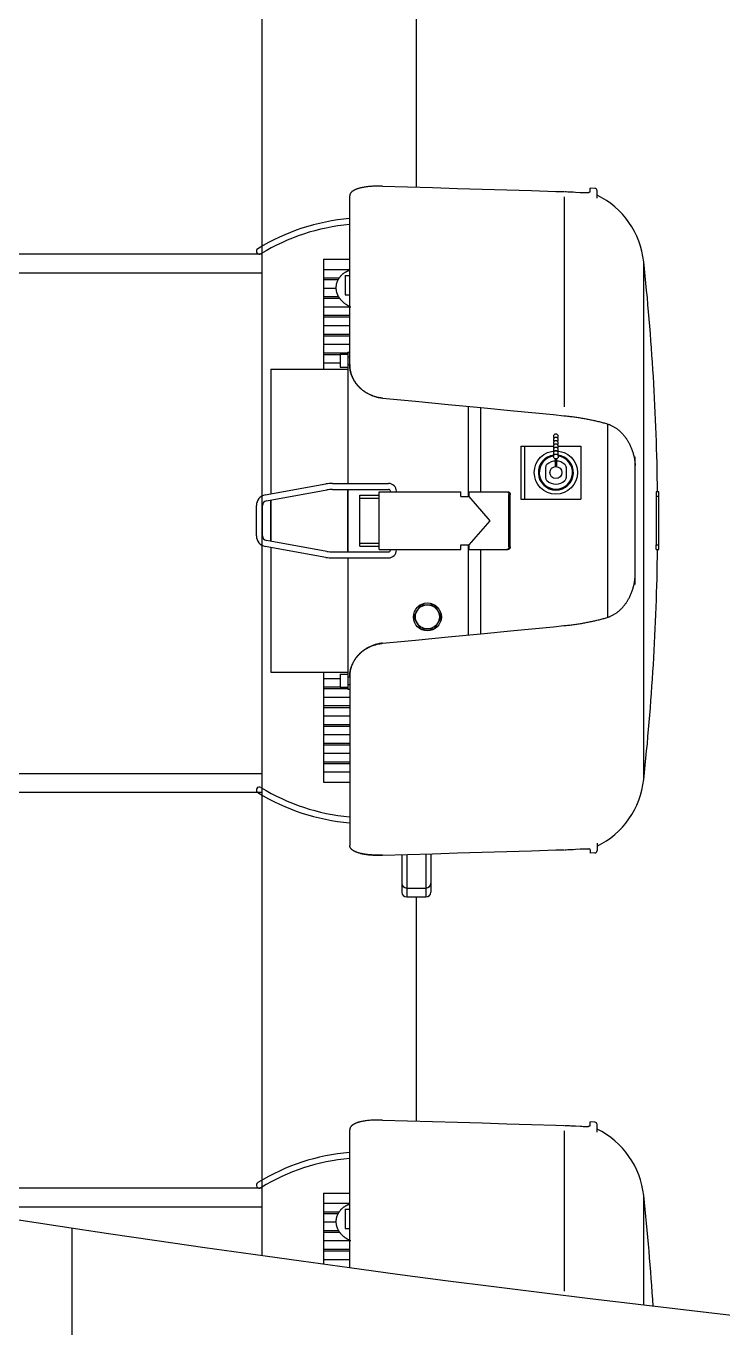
# Model space of a CAD drawing. Header units: millimetres. Extents: x -139278 to 641613, y -260926 to 217780.
# Drawn here: x 135271 to 135565, y 6584 to 7132 of the extents above; entities that cross this region are included whole.
import ezdxf

# ---------------------------------------------------------------- set-up
doc = ezdxf.new("R2010")
doc.units = ezdxf.units.MM

msp = doc.modelspace()

# ---------------------------------------------------------------- linework, layer by layer
for p, q in [((135370.465, 6614.167), (135370.465, 7531.408)), ((135290.571, 5312.264), (135290.571, 6625.777))]:
    msp.add_line(p, q)
at = {"ltscale": 4}
for p, q in [((135435.451, 7175.37), (135435.451, 7064.447)), ((135407.385, 6989.723), (135407.385, 7060.738)), ((135497.82, 6971.873), (135497.82, 7060.352)), ((135510.616, 7063.949), (135508.739, 7064.048)), ((135508.739, 7062.705), (135508.739, 7064.048)), ((135511.577, 7059.758), (135511.577, 7062.937)), ((135256.165, 7036.359), (135370.465, 7036.359)), ((135396.43, 7034.113), (135407.385, 7034.113)), ((135396.43, 7034.113), (135396.43, 6987.783)), ((135531.231, 6923.93), (135531.231, 7033.012)), ((135256.165, 7028.359), (135370.465, 7028.359)), ((135396.43, 7029.813), (135407.385, 7029.813)), ((135405.552, 7027.253), (135407.385, 7027.253)), ((135405.552, 7027.253), (135405.552, 7019.145)), ((135396.43, 7026.229), (135402.997, 7026.229)), ((135396.43, 7025.512), (135402.54, 7025.512)), ((135396.43, 7021.929), (135401.598, 7021.929)), ((135396.43, 7018.346), (135402.665, 7018.346)), ((135396.43, 7017.629), (135403.138, 7017.629)), ((135405.552, 7019.145), (135407.385, 7019.145)), ((135396.43, 7014.046), (135407.877, 7014.046)), ((135396.43, 7010.462), (135407.385, 7010.462)), ((135396.43, 7009.745), (135407.385, 7009.745)), ((135396.43, 7006.162), (135407.385, 7006.162)), ((135396.43, 7002.579), (135407.385, 7002.579)), ((135396.43, 7001.862), (135407.385, 7001.862)), ((135396.43, 6998.278), (135407.385, 6998.278)), ((135396.43, 6994.695), (135406.565, 6994.695)), ((135403.38, 6994.118), (135403.38, 6988.543)), ((135403.38, 6994.118), (135406.565, 6994.118)), ((135406.565, 6994.878), (135407.385, 6994.878)), ((135406.565, 6994.878), (135406.565, 6987.783)), ((135406.565, 6994.118), (135406.565, 6988.543)), ((135396.43, 6993.978), (135403.38, 6993.978)), ((135396.43, 6990.395), (135403.38, 6990.395)), ((135403.38, 6988.543), (135406.565, 6988.543)), ((135406.565, 6992.952), (135407.385, 6992.952)), ((135406.565, 6989.709), (135407.385, 6989.709)), ((135374.132, 6987.783), (135406.565, 6987.783)), ((135374.132, 6987.783), (135374.132, 6935.212)), ((135406.565, 6987.783), (135406.565, 6939.638)), ((135457.242, 6972.107), (135457.242, 6934.115)), ((135462.525, 6971.593), (135462.525, 6936.142)), ((135516.028, 6964.654), (135516.028, 6883.268)), ((135479.524, 6955.349), (135493.235, 6955.349)), ((135479.524, 6955.349), (135479.524, 6933.051)), ((135480.959, 6955.349), (135480.959, 6933.051)), ((135495.238, 6955.349), (135504.776, 6955.349)), ((135504.776, 6955.349), (135504.776, 6933.051)), ((135527.591, 6923.93), (135527.591, 6950.801)), ((135489.929, 6946.435), (135489.929, 6941.966)), ((135493.983, 6949.983), (135493.983, 6946.722)), ((135494.49, 6949.983), (135494.49, 6946.722)), ((135498.544, 6946.435), (135498.544, 6941.966)), ((135371.859, 6934.803), (135397.36, 6939.39)), ((135400.141, 6939.638), (135423.748, 6939.638)), ((135372.308, 6932.309), (135397.808, 6936.896)), ((135400.141, 6937.104), (135423.748, 6937.104)), ((135406.565, 6910.755), (135406.565, 6937.104)), ((135406.565, 6937.104), (135406.565, 6910.755)), ((135411.638, 6934.672), (135419.745, 6934.672)), ((135411.638, 6913.187), (135411.638, 6934.672)), ((135419.745, 6911.718), (135419.745, 6936.142)), ((135419.745, 6936.142), (135454.202, 6936.142)), ((135424.559, 6936.142), (135424.559, 6936.294)), ((135427.093, 6936.142), (135427.093, 6936.294)), ((135454.202, 6934.115), (135454.202, 6936.142)), ((135454.202, 6934.115), (135457.749, 6934.115)), ((135457.749, 6934.115), (135457.749, 6936.142)), ((135457.749, 6936.142), (135474.05, 6936.142)), ((135466.528, 6923.93), (135457.749, 6934.115)), ((135474.478, 6912.934), (135474.478, 6934.925)), ((135474.978, 6912.934), (135474.978, 6934.925)), ((135537.625, 6934.065), (135536.446, 6934.086)), ((135537.625, 6936.092), (135536.492, 6936.112)), ((135537.625, 6911.767), (135537.625, 6936.092)), ((135368.106, 6917.545), (135368.106, 6930.314)), ((135370.64, 6917.545), (135370.64, 6930.314)), ((135374.132, 6915.222), (135374.132, 6932.637)), ((135374.132, 6932.637), (135374.132, 6915.222)), ((135411.638, 6933.456), (135419.745, 6933.456)), ((135479.524, 6933.051), (135504.776, 6933.051)), ((135457.749, 6913.744), (135466.528, 6923.93)), ((135527.591, 6897.058), (135527.591, 6923.93)), ((135531.231, 6814.847), (135531.231, 6923.93)), ((135397.36, 6908.469), (135371.859, 6913.056)), ((135397.808, 6910.963), (135372.308, 6915.55)), ((135374.132, 6912.648), (135374.132, 6860.076)), ((135411.638, 6914.403), (135419.745, 6914.403)), ((135411.638, 6913.187), (135419.745, 6913.187)), ((135419.745, 6911.718), (135454.202, 6911.718)), ((135424.559, 6911.566), (135424.559, 6911.718)), ((135427.093, 6911.566), (135427.093, 6911.718)), ((135454.202, 6913.744), (135457.749, 6913.744)), ((135454.202, 6911.718), (135454.202, 6913.744)), ((135457.242, 6913.744), (135457.242, 6875.809)), ((135457.749, 6911.718), (135457.749, 6913.744)), ((135457.749, 6911.718), (135474.05, 6911.718)), ((135462.525, 6911.718), (135462.525, 6876.324)), ((135536.446, 6913.773), (135537.625, 6913.794)), ((135536.492, 6911.747), (135537.625, 6911.767)), ((135400.141, 6910.755), (135423.748, 6910.755)), ((135400.141, 6908.221), (135423.748, 6908.221)), ((135406.565, 6908.221), (135406.565, 6860.076)), ((135437.188, 6888.456), (135434.262, 6883.388)), ((135437.188, 6888.456), (135443.039, 6888.456)), ((135443.039, 6888.456), (135445.965, 6883.388)), ((135434.262, 6883.388), (135437.188, 6878.32)), ((135445.965, 6883.388), (135443.039, 6878.32)), ((135437.188, 6878.32), (135443.039, 6878.32)), ((135374.132, 6860.076), (135406.565, 6860.076)), ((135396.43, 6860.076), (135396.43, 6813.746)), ((135396.43, 6857.464), (135403.38, 6857.464)), ((135403.38, 6859.316), (135403.38, 6853.742)), ((135403.38, 6859.316), (135406.565, 6859.316)), ((135406.565, 6860.076), (135406.565, 6852.981)), ((135406.565, 6859.316), (135406.565, 6853.742)), ((135406.565, 6858.151), (135407.385, 6858.151)), ((135407.385, 6858.136), (135407.385, 6787.121)), ((135396.43, 6853.881), (135403.38, 6853.881)), ((135396.43, 6853.164), (135406.565, 6853.164)), ((135403.38, 6853.742), (135406.565, 6853.742)), ((135406.565, 6854.907), (135407.385, 6854.907)), ((135406.565, 6852.981), (135407.385, 6852.981)), ((135396.43, 6849.581), (135407.385, 6849.581)), ((135396.43, 6845.997), (135407.385, 6845.997)), ((135396.43, 6845.281), (135407.385, 6845.281)), ((135396.43, 6841.697), (135407.385, 6841.697)), ((135396.43, 6838.114), (135407.385, 6838.114)), ((135396.43, 6837.397), (135407.385, 6837.397)), ((135396.43, 6833.814), (135407.385, 6833.814)), ((135396.43, 6830.23), (135407.385, 6830.23)), ((135396.43, 6829.514), (135407.385, 6829.514)), ((135396.43, 6825.93), (135407.385, 6825.93)), ((135396.43, 6822.347), (135407.385, 6822.347)), ((135396.43, 6821.63), (135407.385, 6821.63)), ((135256.165, 6817.469), (135370.465, 6817.469)), ((135396.43, 6818.047), (135407.385, 6818.047)), ((135396.43, 6813.746), (135407.385, 6813.746)), ((135256.165, 6809.469), (135370.465, 6809.469)), ((135511.577, 6788.101), (135511.577, 6784.922)), ((135429.37, 6783.239), (135429.37, 6767.397)), ((135431.397, 6783.296), (135431.397, 6765.37)), ((135439.505, 6783.528), (135439.505, 6765.37)), ((135441.532, 6783.586), (135441.532, 6767.397)), ((135508.739, 6785.154), (135508.739, 6783.811)), ((135510.616, 6783.91), (135508.739, 6783.811)), ((135431.397, 6769.143), (135439.505, 6769.143)), ((135431.397, 6765.37), (135439.505, 6765.37)), ((135435.451, 6765.37), (135435.451, 6670.979)), ((135508.739, 6669.237), (135508.739, 6670.58)), ((135510.616, 6670.481), (135508.739, 6670.58)), ((135407.385, 6609.078), (135407.385, 6667.27)), ((135497.82, 6599.273), (135497.82, 6666.884)), ((135511.577, 6666.29), (135511.577, 6669.469)), ((135256.165, 6642.891), (135370.465, 6642.891)), ((135396.43, 6640.645), (135396.43, 6610.569)), ((135396.43, 6640.645), (135407.385, 6640.645)), ((135531.231, 6593.355), (135531.231, 6639.544)), ((135256.165, 6634.891), (135370.465, 6634.891)), ((135396.43, 6636.344), (135407.385, 6636.344)), ((135396.43, 6632.761), (135402.997, 6632.761)), ((135396.43, 6632.044), (135402.54, 6632.044)), ((135405.552, 6633.785), (135405.552, 6625.677)), ((135405.552, 6633.785), (135407.385, 6633.785)), ((135396.43, 6628.461), (135401.598, 6628.461)), ((135396.43, 6624.877), (135402.665, 6624.877)), ((135396.43, 6624.161), (135403.138, 6624.161)), ((135405.552, 6625.677), (135407.385, 6625.677)), ((135396.43, 6620.577), (135407.877, 6620.577)), ((135396.43, 6616.994), (135407.385, 6616.994)), ((135396.43, 6616.277), (135407.385, 6616.277)), ((135396.43, 6612.694), (135407.385, 6612.694))]:
    msp.add_line(p, q, dxfattribs=at)
for points in [[(135421.263, 7064.848), (135420.743, 7064.86), (135420.225, 7064.867), (135419.71, 7064.869), (135419.198, 7064.866), (135418.691, 7064.858), (135418.188, 7064.845), (135417.69, 7064.827), (135417.198, 7064.804), (135416.712, 7064.776), (135416.233, 7064.743), (135415.761, 7064.704), (135415.298, 7064.66), (135414.843, 7064.611), (135414.398, 7064.556), (135413.962, 7064.496), (135413.536, 7064.431), (135413.121, 7064.36), (135412.717, 7064.285), (135412.325, 7064.203), (135411.945, 7064.117), (135411.731, 7064.064), (135411.52, 7064.009), (135411.314, 7063.953), (135411.113, 7063.895), (135410.916, 7063.835), (135410.724, 7063.774), (135410.537, 7063.71), (135410.354, 7063.645), (135410.176, 7063.578), (135410.004, 7063.509), (135409.836, 7063.439), (135409.674, 7063.367), (135409.516, 7063.293), (135409.364, 7063.218), (135409.217, 7063.141), (135409.076, 7063.062), (135408.939, 7062.981), (135408.809, 7062.899), (135408.684, 7062.816), (135408.564, 7062.73), (135408.45, 7062.644), (135408.342, 7062.555), (135408.239, 7062.466), (135408.142, 7062.374), (135408.05, 7062.282), (135407.965, 7062.187), (135407.885, 7062.092), (135407.811, 7061.995), (135407.743, 7061.897), (135407.681, 7061.797), (135407.625, 7061.696), (135407.574, 7061.594), (135407.53, 7061.491), (135407.491, 7061.387), (135407.459, 7061.281), (135407.432, 7061.175), (135407.411, 7061.067), (135407.396, 7060.958), (135407.387, 7060.849), (135407.385, 7060.738)], [(135421.263, 7064.848), (135431.795, 7064.552), (135442.291, 7064.252), (135452.75, 7063.947), (135463.171, 7063.639), (135473.555, 7063.326), (135483.901, 7063.008), (135494.209, 7062.687), (135497.636, 7062.579)], [(135497.9, 7062.571), (135498.588, 7062.551), (135499.268, 7062.527), (135499.939, 7062.5), (135500.598, 7062.471), (135501.56, 7062.423), (135502.483, 7062.373), (135504.453, 7062.259), (135505.206, 7062.217), (135505.673, 7062.194), (135506.112, 7062.176), (135506.521, 7062.164), (135506.807, 7062.158), (135507.075, 7062.157), (135507.325, 7062.16), (135507.556, 7062.168), (135507.699, 7062.176), (135507.833, 7062.186), (135507.959, 7062.198), (135508.075, 7062.213)], [(135508.633, 7062.479), (135508.598, 7062.445), (135508.559, 7062.412), (135508.515, 7062.379), (135508.466, 7062.348), (135508.412, 7062.318), (135508.354, 7062.291), (135508.291, 7062.266), (135508.224, 7062.245), (135508.152, 7062.227), (135508.075, 7062.213)], [(135508.633, 7062.479), (135508.671, 7062.525), (135508.701, 7062.57), (135508.722, 7062.615), (135508.729, 7062.638), (135508.735, 7062.66), (135508.738, 7062.683), (135508.739, 7062.705)], [(135407.385, 7029.365), (135407.314, 7029.345), (135407.165, 7029.3), (135407.016, 7029.253), (135406.869, 7029.202), (135406.723, 7029.148), (135406.577, 7029.09), (135406.433, 7029.03), (135406.29, 7028.967), (135406.148, 7028.9), (135406.006, 7028.831), (135405.867, 7028.758), (135405.728, 7028.683), (135405.59, 7028.604), (135405.454, 7028.523), (135405.297, 7028.425), (135405.142, 7028.323), (135404.989, 7028.217), (135404.838, 7028.107), (135404.689, 7027.994), (135404.543, 7027.877), (135404.398, 7027.757), (135404.256, 7027.633), (135404.117, 7027.506), (135403.98, 7027.375), (135403.846, 7027.242), (135403.715, 7027.105), (135403.587, 7026.966), (135403.462, 7026.823), (135403.34, 7026.678), (135403.222, 7026.53), (135403.106, 7026.379), (135402.995, 7026.226), (135402.886, 7026.071), (135402.782, 7025.913), (135402.681, 7025.753), (135402.584, 7025.59), (135402.492, 7025.426), (135402.403, 7025.26), (135402.319, 7025.092), (135402.238, 7024.922), (135402.163, 7024.751), (135402.091, 7024.578), (135402.025, 7024.404), (135401.962, 7024.228), (135401.905, 7024.051), (135401.852, 7023.874), (135401.804, 7023.695), (135401.761, 7023.515), (135401.723, 7023.335), (135401.69, 7023.154), (135401.662, 7022.972), (135401.639, 7022.79), (135401.621, 7022.608), (135401.608, 7022.425), (135401.6, 7022.24), (135401.597, 7022.055), (135401.6, 7021.87), (135401.607, 7021.686), (135401.62, 7021.501), (135401.638, 7021.317), (135401.661, 7021.134), (135401.689, 7020.951), (135401.723, 7020.768), (135401.761, 7020.586), (135401.804, 7020.405), (135401.852, 7020.225), (135401.904, 7020.046), (135401.962, 7019.868), (135402.024, 7019.691), (135402.09, 7019.516), (135402.161, 7019.341), (135402.237, 7019.168), (135402.316, 7018.997), (135402.4, 7018.827), (135402.488, 7018.659), (135402.58, 7018.492), (135402.676, 7018.327), (135402.776, 7018.164), (135402.879, 7018.003), (135402.986, 7017.844), (135403.096, 7017.687), (135403.21, 7017.532), (135403.327, 7017.379), (135403.447, 7017.229), (135403.57, 7017.08), (135403.696, 7016.935), (135403.825, 7016.791), (135403.956, 7016.65), (135404.091, 7016.511), (135404.227, 7016.375), (135404.366, 7016.242), (135404.508, 7016.111), (135404.652, 7015.983), (135404.797, 7015.858), (135404.943, 7015.737), (135405.091, 7015.619), (135405.241, 7015.503), (135405.392, 7015.391), (135405.545, 7015.281), (135405.7, 7015.174), (135405.856, 7015.071), (135406.014, 7014.97), (135406.173, 7014.872), (135406.334, 7014.777), (135406.496, 7014.685), (135406.66, 7014.596), (135406.824, 7014.51), (135406.99, 7014.428), (135407.157, 7014.348), (135407.325, 7014.271), (135407.385, 7014.246)], [(135421.253, 6975.555), (135420.899, 6975.593), (135420.546, 6975.638), (135420.195, 6975.691), (135419.845, 6975.752), (135419.496, 6975.819), (135419.15, 6975.894), (135418.805, 6975.976), (135418.463, 6976.065), (135418.123, 6976.161), (135417.786, 6976.265), (135417.452, 6976.375), (135417.12, 6976.493), (135416.792, 6976.617), (135416.466, 6976.748), (135416.145, 6976.886), (135415.826, 6977.03), (135415.512, 6977.182), (135415.201, 6977.339), (135414.895, 6977.504), (135414.593, 6977.674), (135414.295, 6977.851), (135414.002, 6978.034), (135413.713, 6978.224), (135413.429, 6978.419), (135413.151, 6978.62), (135412.877, 6978.827), (135412.609, 6979.04), (135412.346, 6979.258), (135412.089, 6979.482), (135411.837, 6979.711), (135411.591, 6979.945), (135411.351, 6980.185), (135411.117, 6980.429), (135410.889, 6980.679), (135410.668, 6980.933), (135410.453, 6981.192), (135410.244, 6981.455), (135410.043, 6981.723), (135409.847, 6981.995), (135409.659, 6982.27), (135409.478, 6982.55), (135409.303, 6982.834), (135409.136, 6983.121), (135408.976, 6983.412), (135408.823, 6983.706), (135408.678, 6984.004), (135408.54, 6984.304), (135408.409, 6984.607), (135408.287, 6984.913), (135408.171, 6985.222), (135408.064, 6985.533), (135407.964, 6985.846), (135407.872, 6986.162), (135407.788, 6986.479), (135407.711, 6986.798), (135407.643, 6987.119), (135407.582, 6987.441), (135407.53, 6987.765), (135407.486, 6988.089), (135407.449, 6988.415), (135407.421, 6988.741), (135407.401, 6989.068), (135407.389, 6989.395), (135407.385, 6989.723)], [(135407.385, 6989.723), (135407.387, 6989.494), (135407.393, 6989.266), (135407.403, 6989.037), (135407.418, 6988.808), (135407.437, 6988.579), (135407.46, 6988.35), (135407.487, 6988.121), (135407.519, 6987.892), (135407.554, 6987.664), (135407.594, 6987.436), (135407.638, 6987.208), (135407.686, 6986.981), (135407.739, 6986.754), (135407.795, 6986.528), (135407.856, 6986.303), (135407.921, 6986.078), (135407.989, 6985.854), (135408.062, 6985.631), (135408.139, 6985.408), (135408.221, 6985.187), (135408.306, 6984.967), (135408.395, 6984.748), (135408.488, 6984.53), (135408.585, 6984.313), (135408.686, 6984.098), (135408.791, 6983.883), (135408.9, 6983.671), (135409.012, 6983.46), (135409.129, 6983.25), (135409.249, 6983.042), (135409.373, 6982.836), (135409.501, 6982.632), (135409.633, 6982.429), (135409.768, 6982.228), (135409.907, 6982.029), (135410.049, 6981.833), (135410.195, 6981.638), (135410.345, 6981.445), (135410.498, 6981.255), (135410.654, 6981.066), (135410.848, 6980.841), (135411.047, 6980.619), (135411.251, 6980.401), (135411.46, 6980.187), (135411.674, 6979.976), (135411.892, 6979.769), (135412.114, 6979.566), (135412.341, 6979.367), (135412.572, 6979.173), (135412.807, 6978.982), (135413.046, 6978.796), (135413.29, 6978.615), (135413.537, 6978.438), (135413.788, 6978.265), (135414.042, 6978.097), (135414.3, 6977.934), (135414.562, 6977.776), (135414.827, 6977.622), (135415.095, 6977.474), (135415.366, 6977.331), (135415.641, 6977.192), (135415.918, 6977.059), (135416.198, 6976.931), (135416.48, 6976.809), (135416.765, 6976.691), (135417.053, 6976.579), (135417.343, 6976.473), (135417.635, 6976.372), (135417.929, 6976.276), (135418.225, 6976.186), (135418.522, 6976.102), (135418.822, 6976.023), (135419.123, 6975.95), (135419.425, 6975.883), (135419.729, 6975.821), (135420.034, 6975.766), (135420.34, 6975.716), (135420.647, 6975.671), (135420.954, 6975.633), (135421.263, 6975.6)], [(135421.263, 6975.6), (135435.07, 6974.262), (135448.877, 6972.921), (135462.683, 6971.578), (135476.489, 6970.231), (135493.231, 6968.594), (135497.634, 6968.163)], [(135497.634, 6968.163), (135498.134, 6968.112), (135498.634, 6968.06), (135499.133, 6968.006), (135499.631, 6967.949), (135500.128, 6967.89), (135500.625, 6967.829), (135501.121, 6967.766), (135501.615, 6967.701), (135502.108, 6967.633), (135502.6, 6967.564), (135503.091, 6967.492), (135503.58, 6967.419), (135504.067, 6967.343), (135504.552, 6967.266), (135505.036, 6967.186), (135505.518, 6967.104), (135505.997, 6967.021), (135506.474, 6966.935), (135506.949, 6966.847), (135507.422, 6966.758), (135507.892, 6966.667), (135508.359, 6966.573), (135508.824, 6966.478), (135509.286, 6966.381), (135509.745, 6966.282), (135510.201, 6966.182), (135510.654, 6966.08), (135511.103, 6965.975), (135511.55, 6965.87), (135511.992, 6965.762), (135512.432, 6965.653), (135512.867, 6965.542), (135513.299, 6965.429), (135513.727, 6965.315), (135514.152, 6965.199), (135514.572, 6965.082), (135514.988, 6964.963), (135515.4, 6964.843), (135515.808, 6964.721), (135516.211, 6964.598)], [(135516.211, 6964.598), (135516.489, 6964.503), (135516.764, 6964.402), (135517.035, 6964.294), (135517.304, 6964.181), (135517.57, 6964.061), (135517.832, 6963.936), (135518.091, 6963.805), (135518.346, 6963.669), (135518.599, 6963.527), (135518.847, 6963.381), (135519.093, 6963.229), (135519.335, 6963.073), (135519.573, 6962.911), (135519.808, 6962.746), (135520.04, 6962.576), (135520.268, 6962.402), (135520.493, 6962.223), (135520.714, 6962.041), (135520.931, 6961.854), (135521.145, 6961.664), (135521.356, 6961.47), (135521.563, 6961.273), (135521.766, 6961.072), (135521.966, 6960.868), (135522.163, 6960.66), (135522.356, 6960.449), (135522.545, 6960.235), (135522.731, 6960.019), (135522.914, 6959.799), (135523.093, 6959.576), (135523.269, 6959.351), (135523.441, 6959.122), (135523.61, 6958.891), (135523.775, 6958.658), (135523.937, 6958.422), (135524.096, 6958.183), (135524.251, 6957.942), (135524.403, 6957.699), (135524.552, 6957.453), (135524.698, 6957.205), (135524.877, 6956.887), (135525.051, 6956.565), (135525.221, 6956.24), (135525.385, 6955.911), (135525.544, 6955.578), (135525.698, 6955.241), (135525.846, 6954.901), (135525.99, 6954.557), (135526.129, 6954.208), (135526.262, 6953.856), (135526.39, 6953.499), (135526.514, 6953.139), (135526.632, 6952.773), (135526.744, 6952.403), (135526.852, 6952.028), (135526.954, 6951.647), (135527.05, 6951.26), (135527.14, 6950.866), (135527.225, 6950.465), (135527.303, 6950.054), (135527.352, 6949.776), (135527.397, 6949.493), (135527.438, 6949.205), (135527.476, 6948.912), (135527.509, 6948.616), (135527.537, 6948.318), (135527.56, 6948.017), (135527.577, 6947.716), (135527.587, 6947.414), (135527.591, 6947.113)], [(135473.55, 6936.142), (135473.595, 6936.14), (135473.641, 6936.136), (135473.686, 6936.128), (135473.731, 6936.118), (135473.775, 6936.105), (135473.819, 6936.089), (135473.862, 6936.07), (135473.905, 6936.049), (135473.947, 6936.025), (135473.987, 6935.998), (135474.027, 6935.969), (135474.065, 6935.937), (135474.103, 6935.902), (135474.139, 6935.866), (135474.173, 6935.827), (135474.206, 6935.785), (135474.237, 6935.742), (135474.267, 6935.697), (135474.295, 6935.65), (135474.322, 6935.601), (135474.346, 6935.551), (135474.368, 6935.499), (135474.389, 6935.445), (135474.407, 6935.391), (135474.424, 6935.335), (135474.438, 6935.278), (135474.45, 6935.221), (135474.46, 6935.163), (135474.468, 6935.104), (135474.474, 6935.045), (135474.477, 6934.985), (135474.478, 6934.925)], [(135474.05, 6936.142), (135474.095, 6936.14), (135474.141, 6936.136), (135474.186, 6936.128), (135474.231, 6936.118), (135474.275, 6936.105), (135474.319, 6936.089), (135474.362, 6936.07), (135474.405, 6936.049), (135474.447, 6936.025), (135474.487, 6935.998), (135474.527, 6935.969), (135474.565, 6935.937), (135474.603, 6935.902), (135474.639, 6935.866), (135474.673, 6935.827), (135474.706, 6935.785), (135474.737, 6935.742), (135474.767, 6935.697), (135474.795, 6935.65), (135474.821, 6935.601), (135474.846, 6935.551), (135474.868, 6935.499), (135474.889, 6935.445), (135474.907, 6935.391), (135474.924, 6935.335), (135474.938, 6935.278), (135474.95, 6935.221), (135474.96, 6935.163), (135474.968, 6935.104), (135474.973, 6935.045), (135474.977, 6934.985), (135474.978, 6934.925)], [(135536.492, 6936.112), (135536.49, 6936.11), (135536.485, 6936.098), (135536.477, 6936.056), (135536.468, 6935.958), (135536.458, 6935.771), (135536.451, 6935.519), (135536.445, 6935.145), (135536.443, 6934.712), (135536.446, 6934.086)], [(135536.446, 6934.086), (135536.464, 6932.055), (135536.478, 6930.023), (135536.488, 6927.992), (135536.494, 6925.961), (135536.497, 6923.93), (135536.494, 6921.898), (135536.488, 6919.867), (135536.478, 6917.836), (135536.464, 6915.804), (135536.446, 6913.773)], [(135474.478, 6912.934), (135474.477, 6912.874), (135474.474, 6912.815), (135474.468, 6912.755), (135474.46, 6912.696), (135474.45, 6912.638), (135474.438, 6912.581), (135474.424, 6912.524), (135474.407, 6912.468), (135474.389, 6912.414), (135474.368, 6912.36), (135474.346, 6912.309), (135474.322, 6912.258), (135474.295, 6912.209), (135474.267, 6912.162), (135474.237, 6912.117), (135474.206, 6912.074), (135474.173, 6912.033), (135474.139, 6911.994), (135474.103, 6911.957), (135474.065, 6911.923), (135474.027, 6911.891), (135473.987, 6911.861), (135473.947, 6911.834), (135473.905, 6911.81), (135473.862, 6911.789), (135473.819, 6911.77), (135473.775, 6911.754), (135473.731, 6911.741), (135473.686, 6911.731), (135473.641, 6911.723), (135473.595, 6911.719), (135473.55, 6911.718)], [(135474.978, 6912.934), (135474.977, 6912.874), (135474.973, 6912.815), (135474.968, 6912.755), (135474.96, 6912.696), (135474.95, 6912.638), (135474.938, 6912.581), (135474.924, 6912.524), (135474.907, 6912.468), (135474.889, 6912.414), (135474.868, 6912.36), (135474.846, 6912.309), (135474.821, 6912.258), (135474.795, 6912.209), (135474.767, 6912.162), (135474.737, 6912.117), (135474.706, 6912.074), (135474.673, 6912.033), (135474.639, 6911.994), (135474.603, 6911.957), (135474.565, 6911.923), (135474.527, 6911.891), (135474.487, 6911.861), (135474.447, 6911.834), (135474.405, 6911.81), (135474.362, 6911.789), (135474.319, 6911.77), (135474.275, 6911.754), (135474.231, 6911.741), (135474.186, 6911.731), (135474.141, 6911.723), (135474.095, 6911.719), (135474.05, 6911.718)], [(135536.492, 6911.747), (135536.49, 6911.749), (135536.485, 6911.761), (135536.477, 6911.803), (135536.468, 6911.901), (135536.458, 6912.088), (135536.451, 6912.34), (135536.445, 6912.714), (135536.443, 6913.147), (135536.446, 6913.773)], [(135516.211, 6883.261), (135516.489, 6883.356), (135516.764, 6883.457), (135517.035, 6883.565), (135517.304, 6883.678), (135517.57, 6883.798), (135517.832, 6883.923), (135518.091, 6884.054), (135518.346, 6884.19), (135518.599, 6884.332), (135518.847, 6884.479), (135519.093, 6884.63), (135519.335, 6884.787), (135519.573, 6884.948), (135519.808, 6885.113), (135520.04, 6885.283), (135520.268, 6885.458), (135520.493, 6885.636), (135520.714, 6885.818), (135520.931, 6886.005), (135521.145, 6886.195), (135521.356, 6886.389), (135521.563, 6886.586), (135521.766, 6886.787), (135521.966, 6886.991), (135522.163, 6887.199), (135522.356, 6887.41), (135522.545, 6887.624), (135522.731, 6887.84), (135522.914, 6888.06), (135523.093, 6888.283), (135523.269, 6888.509), (135523.441, 6888.737), (135523.61, 6888.968), (135523.775, 6889.201), (135523.937, 6889.437), (135524.096, 6889.676), (135524.251, 6889.917), (135524.403, 6890.16), (135524.552, 6890.406), (135524.698, 6890.654), (135524.877, 6890.972), (135525.051, 6891.294), (135525.221, 6891.619), (135525.385, 6891.948), (135525.544, 6892.281), (135525.698, 6892.618), (135525.846, 6892.958), (135525.99, 6893.303), (135526.129, 6893.651), (135526.262, 6894.003), (135526.39, 6894.36), (135526.514, 6894.72), (135526.632, 6895.086), (135526.744, 6895.456), (135526.852, 6895.831), (135526.954, 6896.212), (135527.05, 6896.599), (135527.14, 6896.993), (135527.225, 6897.394), (135527.303, 6897.805), (135527.352, 6898.083), (135527.397, 6898.366), (135527.438, 6898.654), (135527.476, 6898.947), (135527.509, 6899.243), (135527.537, 6899.541), (135527.56, 6899.842), (135527.577, 6900.143), (135527.587, 6900.445), (135527.591, 6900.746)], [(135421.263, 6872.259), (135435.07, 6873.597), (135448.877, 6874.938), (135462.683, 6876.281), (135476.489, 6877.628), (135493.231, 6879.265), (135497.634, 6879.696)], [(135497.634, 6879.696), (135497.628, 6879.731), (135497.625, 6879.739), (135497.624, 6879.742)], [(135497.634, 6879.696), (135498.134, 6879.747), (135498.634, 6879.799), (135499.133, 6879.853), (135499.631, 6879.91), (135500.128, 6879.969), (135500.625, 6880.03), (135501.121, 6880.093), (135501.615, 6880.158), (135502.108, 6880.226), (135502.6, 6880.295), (135503.091, 6880.367), (135503.58, 6880.44), (135504.067, 6880.516), (135504.552, 6880.593), (135505.036, 6880.673), (135505.518, 6880.755), (135505.997, 6880.838), (135506.474, 6880.924), (135506.949, 6881.012), (135507.422, 6881.101), (135507.892, 6881.192), (135508.359, 6881.286), (135508.824, 6881.381), (135509.286, 6881.478), (135509.745, 6881.577), (135510.201, 6881.677), (135510.654, 6881.78), (135511.103, 6881.884), (135511.55, 6881.989), (135511.992, 6882.097), (135512.432, 6882.206), (135512.867, 6882.317), (135513.299, 6882.43), (135513.727, 6882.544), (135514.152, 6882.66), (135514.572, 6882.777), (135514.988, 6882.896), (135515.4, 6883.016), (135515.808, 6883.138), (135516.211, 6883.261)], [(135421.253, 6872.304), (135420.899, 6872.266), (135420.546, 6872.221), (135420.195, 6872.168), (135419.845, 6872.107), (135419.496, 6872.04), (135419.15, 6871.965), (135418.805, 6871.883), (135418.463, 6871.794), (135418.123, 6871.698), (135417.786, 6871.594), (135417.452, 6871.484), (135417.12, 6871.367), (135416.792, 6871.242), (135416.466, 6871.111), (135416.145, 6870.973), (135415.826, 6870.829), (135415.512, 6870.677), (135415.201, 6870.52), (135414.895, 6870.355), (135414.593, 6870.185), (135414.295, 6870.008), (135414.002, 6869.825), (135413.713, 6869.636), (135413.429, 6869.44), (135413.151, 6869.239), (135412.877, 6869.032), (135412.609, 6868.819), (135412.346, 6868.601), (135412.089, 6868.377), (135411.837, 6868.148), (135411.591, 6867.914), (135411.351, 6867.674), (135411.117, 6867.43), (135410.889, 6867.18), (135410.668, 6866.926), (135410.453, 6866.667), (135410.244, 6866.404), (135410.043, 6866.136), (135409.847, 6865.865), (135409.659, 6865.589), (135409.478, 6865.309), (135409.303, 6865.025), (135409.136, 6864.738), (135408.976, 6864.447), (135408.823, 6864.153), (135408.678, 6863.855), (135408.54, 6863.555), (135408.409, 6863.252), (135408.287, 6862.946), (135408.171, 6862.637), (135408.064, 6862.326), (135407.964, 6862.013), (135407.872, 6861.697), (135407.788, 6861.38), (135407.711, 6861.061), (135407.643, 6860.74), (135407.582, 6860.418), (135407.53, 6860.094), (135407.486, 6859.77), (135407.449, 6859.444), (135407.421, 6859.118), (135407.401, 6858.791), (135407.389, 6858.464), (135407.385, 6858.136)], [(135407.385, 6858.136), (135407.387, 6858.365), (135407.393, 6858.593), (135407.403, 6858.822), (135407.418, 6859.051), (135407.437, 6859.28), (135407.46, 6859.509), (135407.487, 6859.738), (135407.519, 6859.967), (135407.554, 6860.195), (135407.594, 6860.423), (135407.638, 6860.651), (135407.686, 6860.878), (135407.739, 6861.105), (135407.795, 6861.331), (135407.856, 6861.557), (135407.921, 6861.781), (135407.989, 6862.005), (135408.062, 6862.229), (135408.139, 6862.451), (135408.221, 6862.672), (135408.306, 6862.892), (135408.395, 6863.111), (135408.488, 6863.329), (135408.585, 6863.546), (135408.686, 6863.762), (135408.791, 6863.976), (135408.9, 6864.188), (135409.012, 6864.399), (135409.129, 6864.609), (135409.249, 6864.817), (135409.373, 6865.023), (135409.501, 6865.227), (135409.633, 6865.43), (135409.768, 6865.631), (135409.907, 6865.83), (135410.049, 6866.026), (135410.195, 6866.221), (135410.345, 6866.414), (135410.498, 6866.604), (135410.654, 6866.793), (135410.848, 6867.018), (135411.047, 6867.24), (135411.251, 6867.458), (135411.46, 6867.673), (135411.674, 6867.883), (135411.892, 6868.09), (135412.114, 6868.293), (135412.341, 6868.492), (135412.572, 6868.686), (135412.807, 6868.877), (135413.046, 6869.063), (135413.29, 6869.244), (135413.537, 6869.422), (135413.788, 6869.594), (135414.042, 6869.762), (135414.3, 6869.925), (135414.562, 6870.083), (135414.827, 6870.237), (135415.095, 6870.385), (135415.366, 6870.528), (135415.641, 6870.667), (135415.918, 6870.8), (135416.198, 6870.928), (135416.48, 6871.05), (135416.765, 6871.168), (135417.053, 6871.28), (135417.343, 6871.386), (135417.635, 6871.487), (135417.929, 6871.583), (135418.225, 6871.673), (135418.522, 6871.757), (135418.822, 6871.836), (135419.123, 6871.909), (135419.425, 6871.976), (135419.729, 6872.038), (135420.034, 6872.093), (135420.34, 6872.144), (135420.647, 6872.188), (135420.954, 6872.226), (135421.263, 6872.259)], [(135421.263, 6783.011), (135420.743, 6782.999), (135420.225, 6782.992), (135419.71, 6782.99), (135419.198, 6782.993), (135418.691, 6783.001), (135418.188, 6783.014), (135417.69, 6783.032), (135417.198, 6783.055), (135416.712, 6783.083), (135416.233, 6783.117), (135415.761, 6783.155), (135415.298, 6783.199), (135414.843, 6783.248), (135414.398, 6783.303), (135413.962, 6783.363), (135413.536, 6783.428), (135413.121, 6783.499), (135412.717, 6783.574), (135412.325, 6783.656), (135411.945, 6783.742), (135411.731, 6783.795), (135411.52, 6783.85), (135411.314, 6783.906), (135411.113, 6783.964), (135410.916, 6784.024), (135410.724, 6784.085), (135410.537, 6784.149), (135410.354, 6784.214), (135410.176, 6784.281), (135410.004, 6784.35), (135409.836, 6784.42), (135409.674, 6784.492), (135409.516, 6784.566), (135409.364, 6784.641), (135409.217, 6784.718), (135409.076, 6784.797), (135408.939, 6784.878), (135408.809, 6784.96), (135408.684, 6785.043), (135408.564, 6785.129), (135408.45, 6785.215), (135408.342, 6785.304), (135408.239, 6785.393), (135408.142, 6785.485), (135408.05, 6785.577), (135407.965, 6785.672), (135407.885, 6785.767), (135407.811, 6785.864), (135407.743, 6785.962), (135407.681, 6786.062), (135407.625, 6786.163), (135407.574, 6786.265), (135407.53, 6786.368), (135407.491, 6786.472), (135407.459, 6786.578), (135407.432, 6786.684), (135407.411, 6786.792), (135407.396, 6786.901), (135407.387, 6787.01), (135407.385, 6787.121)], [(135497.9, 6785.288), (135498.588, 6785.308), (135499.268, 6785.332), (135499.939, 6785.359), (135500.598, 6785.388), (135501.56, 6785.436), (135502.483, 6785.486), (135504.453, 6785.601), (135505.206, 6785.642), (135505.673, 6785.665), (135506.112, 6785.683), (135506.521, 6785.695), (135506.807, 6785.701), (135507.075, 6785.702), (135507.325, 6785.699), (135507.556, 6785.691), (135507.699, 6785.683), (135507.833, 6785.673), (135507.959, 6785.661), (135508.075, 6785.646)], [(135508.633, 6785.38), (135508.598, 6785.414), (135508.559, 6785.447), (135508.515, 6785.48), (135508.466, 6785.511), (135508.412, 6785.541), (135508.354, 6785.568), (135508.291, 6785.593), (135508.224, 6785.614), (135508.152, 6785.632), (135508.075, 6785.646)], [(135411.945, 6783.742), (135412.325, 6783.656), (135412.717, 6783.574), (135413.121, 6783.499), (135413.536, 6783.428), (135413.962, 6783.363), (135414.398, 6783.303), (135414.843, 6783.248), (135415.298, 6783.199), (135415.761, 6783.155), (135416.233, 6783.117), (135416.712, 6783.083), (135417.198, 6783.055), (135417.69, 6783.032), (135418.188, 6783.014), (135418.691, 6783.001), (135419.198, 6782.993), (135419.71, 6782.99), (135420.225, 6782.992), (135420.743, 6782.999), (135421.263, 6783.011)], [(135421.263, 6783.011), (135431.795, 6783.307), (135442.291, 6783.607), (135452.75, 6783.912), (135463.171, 6784.22), (135473.555, 6784.533), (135483.901, 6784.851), (135494.209, 6785.172), (135497.636, 6785.28)], [(135508.633, 6785.38), (135508.671, 6785.334), (135508.701, 6785.289), (135508.722, 6785.244), (135508.729, 6785.221), (135508.735, 6785.199), (135508.738, 6785.176), (135508.739, 6785.154)], [(135421.263, 6671.38), (135420.743, 6671.392), (135420.225, 6671.399), (135419.71, 6671.401), (135419.198, 6671.398), (135418.691, 6671.39), (135418.188, 6671.377), (135417.69, 6671.359), (135417.198, 6671.336), (135416.712, 6671.308), (135416.233, 6671.274), (135415.761, 6671.236), (135415.298, 6671.192), (135414.843, 6671.143), (135414.398, 6671.088), (135413.962, 6671.028), (135413.536, 6670.963), (135413.121, 6670.892), (135412.717, 6670.816), (135412.325, 6670.735), (135411.945, 6670.649), (135411.731, 6670.596), (135411.52, 6670.541), (135411.314, 6670.485), (135411.113, 6670.427), (135410.916, 6670.367), (135410.724, 6670.305), (135410.537, 6670.242), (135410.354, 6670.177), (135410.176, 6670.11), (135410.004, 6670.041), (135409.836, 6669.971), (135409.674, 6669.899), (135409.516, 6669.825), (135409.364, 6669.75), (135409.217, 6669.672), (135409.076, 6669.594), (135408.939, 6669.513), (135408.809, 6669.431), (135408.684, 6669.348), (135408.564, 6669.262), (135408.45, 6669.176), (135408.342, 6669.087), (135408.239, 6668.997), (135408.142, 6668.906), (135408.05, 6668.813), (135407.965, 6668.719), (135407.885, 6668.624), (135407.811, 6668.527), (135407.743, 6668.429), (135407.681, 6668.329), (135407.625, 6668.228), (135407.574, 6668.126), (135407.53, 6668.023), (135407.491, 6667.919), (135407.459, 6667.813), (135407.432, 6667.707), (135407.411, 6667.599), (135407.396, 6667.49), (135407.387, 6667.381), (135407.385, 6667.27)], [(135421.263, 6671.38), (135431.795, 6671.084), (135442.291, 6670.784), (135452.75, 6670.479), (135463.171, 6670.171), (135473.555, 6669.858), (135483.901, 6669.54), (135494.209, 6669.219), (135497.636, 6669.11)], [(135497.9, 6669.103), (135498.588, 6669.083), (135499.268, 6669.059), (135499.939, 6669.032), (135500.598, 6669.003), (135501.56, 6668.955), (135502.483, 6668.905), (135504.453, 6668.79), (135505.206, 6668.749), (135505.673, 6668.726), (135506.112, 6668.708), (135506.521, 6668.696), (135506.807, 6668.69), (135507.075, 6668.689), (135507.325, 6668.692), (135507.556, 6668.7), (135507.699, 6668.707), (135507.833, 6668.718), (135507.959, 6668.73), (135508.075, 6668.745)], [(135508.633, 6669.011), (135508.598, 6668.977), (135508.559, 6668.944), (135508.515, 6668.911), (135508.466, 6668.88), (135508.412, 6668.85), (135508.354, 6668.823), (135508.291, 6668.798), (135508.224, 6668.777), (135508.152, 6668.759), (135508.075, 6668.745)], [(135508.633, 6669.011), (135508.671, 6669.057), (135508.701, 6669.102), (135508.722, 6669.147), (135508.729, 6669.17), (135508.735, 6669.192), (135508.738, 6669.215), (135508.739, 6669.237)], [(135407.385, 6635.896), (135407.314, 6635.877), (135407.165, 6635.832), (135407.016, 6635.785), (135406.869, 6635.734), (135406.723, 6635.68), (135406.577, 6635.622), (135406.433, 6635.562), (135406.29, 6635.499), (135406.148, 6635.432), (135406.006, 6635.363), (135405.867, 6635.29), (135405.728, 6635.215), (135405.59, 6635.136), (135405.454, 6635.055), (135405.297, 6634.957), (135405.142, 6634.854), (135404.989, 6634.749), (135404.838, 6634.639), (135404.689, 6634.526), (135404.543, 6634.409), (135404.398, 6634.288), (135404.256, 6634.165), (135404.117, 6634.038), (135403.98, 6633.907), (135403.846, 6633.774), (135403.715, 6633.637), (135403.587, 6633.498), (135403.462, 6633.355), (135403.34, 6633.21), (135403.222, 6633.062), (135403.106, 6632.911), (135402.995, 6632.758), (135402.886, 6632.603), (135402.782, 6632.445), (135402.681, 6632.284), (135402.584, 6632.122), (135402.492, 6631.958), (135402.403, 6631.792), (135402.319, 6631.624), (135402.238, 6631.454), (135402.163, 6631.283), (135402.091, 6631.11), (135402.025, 6630.936), (135401.962, 6630.76), (135401.905, 6630.583), (135401.852, 6630.405), (135401.804, 6630.227), (135401.761, 6630.047), (135401.723, 6629.867), (135401.69, 6629.686), (135401.662, 6629.504), (135401.639, 6629.322), (135401.621, 6629.14), (135401.608, 6628.957), (135401.6, 6628.772), (135401.597, 6628.587), (135401.6, 6628.402), (135401.607, 6628.218), (135401.62, 6628.033), (135401.638, 6627.849), (135401.661, 6627.666), (135401.689, 6627.482), (135401.723, 6627.3), (135401.761, 6627.118), (135401.804, 6626.937), (135401.852, 6626.757), (135401.904, 6626.578), (135401.962, 6626.4), (135402.024, 6626.223), (135402.09, 6626.048), (135402.161, 6625.873), (135402.237, 6625.7), (135402.316, 6625.529), (135402.4, 6625.359), (135402.488, 6625.191), (135402.58, 6625.024), (135402.676, 6624.859), (135402.776, 6624.696), (135402.879, 6624.535), (135402.986, 6624.376), (135403.096, 6624.219), (135403.21, 6624.064), (135403.327, 6623.911), (135403.447, 6623.761), (135403.57, 6623.612), (135403.696, 6623.466), (135403.825, 6623.323), (135403.956, 6623.182), (135404.091, 6623.043), (135404.227, 6622.907), (135404.366, 6622.774), (135404.508, 6622.643), (135404.652, 6622.515), (135404.797, 6622.39), (135404.943, 6622.269), (135405.091, 6622.151), (135405.241, 6622.035), (135405.392, 6621.923), (135405.545, 6621.813), (135405.7, 6621.706), (135405.856, 6621.602), (135406.014, 6621.502), (135406.173, 6621.404), (135406.334, 6621.309), (135406.496, 6621.217), (135406.66, 6621.128), (135406.824, 6621.042), (135406.99, 6620.959), (135407.157, 6620.88), (135407.325, 6620.803), (135407.385, 6620.778)]]:
    msp.add_lwpolyline(points, dxfattribs=at)
for centre, radius in [((135494.237, 6944.2), 9.122), ((135494.237, 6950.964), 1.014), ((135494.237, 6944.2), 2.534), ((135440.114, 6883.388), 5.879), ((135440.114, 6883.388), 5.068)]:
    msp.add_circle(centre, radius, dxfattribs=at)
for centre, radius, start, end in [((135510.563, 7062.937), 1.014, 0, 87), ((135495.963, 7029.194), 35.474, 6.17838, 63.88684), ((135414.969, 6962.867), 88.685, 94.90619, 121.44598), ((135414.969, 6962.867), 86.151, 95.05086, 121.44598), ((135369.364, 7037.447), 1.267, 121.44598, 301.44598), ((134523.574, 6923.93), 1013.544, 0.688138, 6.178395), ((135494.237, 6959.424), 1.014, 315.93045, 224.06955), ((135494.237, 6958.014), 1.014, 315.93045, 224.06955), ((135494.237, 6956.604), 1.014, 315.93045, 224.06955), ((135494.237, 6955.194), 1.014, 315.93045, 224.06955), ((135494.237, 6944.2), 7.399, 96.40211, 270), ((135494.237, 6944.2), 6.993, 98.23125, 270), ((135494.237, 6953.784), 1.014, 315.93045, 224.06955), ((135494.237, 6952.374), 1.014, 315.93045, 224.06955), ((135494.237, 6944.2), 7.399, 270, 83.59789), ((135494.237, 6944.2), 6.993, 270, 81.76875), ((135491.45, 6946.435), 1.52, 133.43254, 180), ((135494.237, 6943.491), 5.574, 46.56746, 133.43254), ((135497.024, 6946.435), 1.52, 360, 46.56746), ((135400.141, 6923.93), 15.708, 90, 100.19741), ((135423.748, 6936.294), 3.344, 0, 90), ((135491.45, 6941.966), 1.52, 180, 226.56746), ((135494.237, 6944.91), 5.574, 226.56746, 313.43254), ((135497.024, 6941.966), 1.52, 313.43254, 360), ((135372.667, 6930.314), 4.56, 100.19741, 180), ((135400.141, 6923.93), 13.175, 90, 100.19741), ((135423.748, 6936.294), 0.811, 0, 90), ((135372.667, 6930.314), 2.027, 100.19741, 180), ((135372.667, 6917.545), 4.56, 180, 259.80259), ((135372.667, 6917.545), 2.027, 180, 259.80259), ((134523.574, 6923.93), 1013.544, 353.821605, 359.311862), ((135400.141, 6923.93), 15.708, 259.80259, 270), ((135400.141, 6923.93), 13.175, 259.80259, 270), ((135423.748, 6911.566), 0.811, 270, 0), ((135423.748, 6911.566), 3.344, 270, 0), ((135495.963, 6818.665), 35.474, 296.11316, 353.82162), ((135369.364, 6810.413), 1.267, 58.55402, 238.55402), ((135414.969, 6884.992), 88.685, 238.55402, 265.0938), ((135414.969, 6884.992), 86.151, 238.55402, 264.94914), ((135510.563, 6784.922), 1.014, 273, 360), ((135431.397, 6771.171), 2.027, 180, 270), ((135439.505, 6771.171), 2.027, 270, 360), ((135431.397, 6767.397), 2.027, 180, 270), ((135439.505, 6767.397), 2.027, 270, 360), ((135510.563, 6669.469), 1.014, 0, 87), ((135495.963, 6635.726), 35.474, 6.17838, 63.88684), ((135414.969, 6569.399), 88.685, 94.90619, 121.44598), ((135414.969, 6569.399), 86.151, 95.05086, 121.44598), ((135369.364, 6643.978), 1.267, 121.44598, 301.44598), ((134523.574, 6530.461), 1013.544, 3.531221, 6.178395)]:
    msp.add_arc(centre, radius, start, end, dxfattribs=at)
at = {"ltscale": 5}
msp.add_open_spline([(139690.571, 6677.729), (139239.701, 6809.025), (138329.746, 7074.01), (136591.909, 6376.188), (135259.701, 6606.167), (134390.571, 6798.834)], degree=3, knots=[0, 0, 0, 0, 1370.3989842, 2765.7686072, 5365.7574761, 5365.7574761, 5365.7574761, 5365.7574761], dxfattribs=at)

doc.saveas('drawing.dxf')
